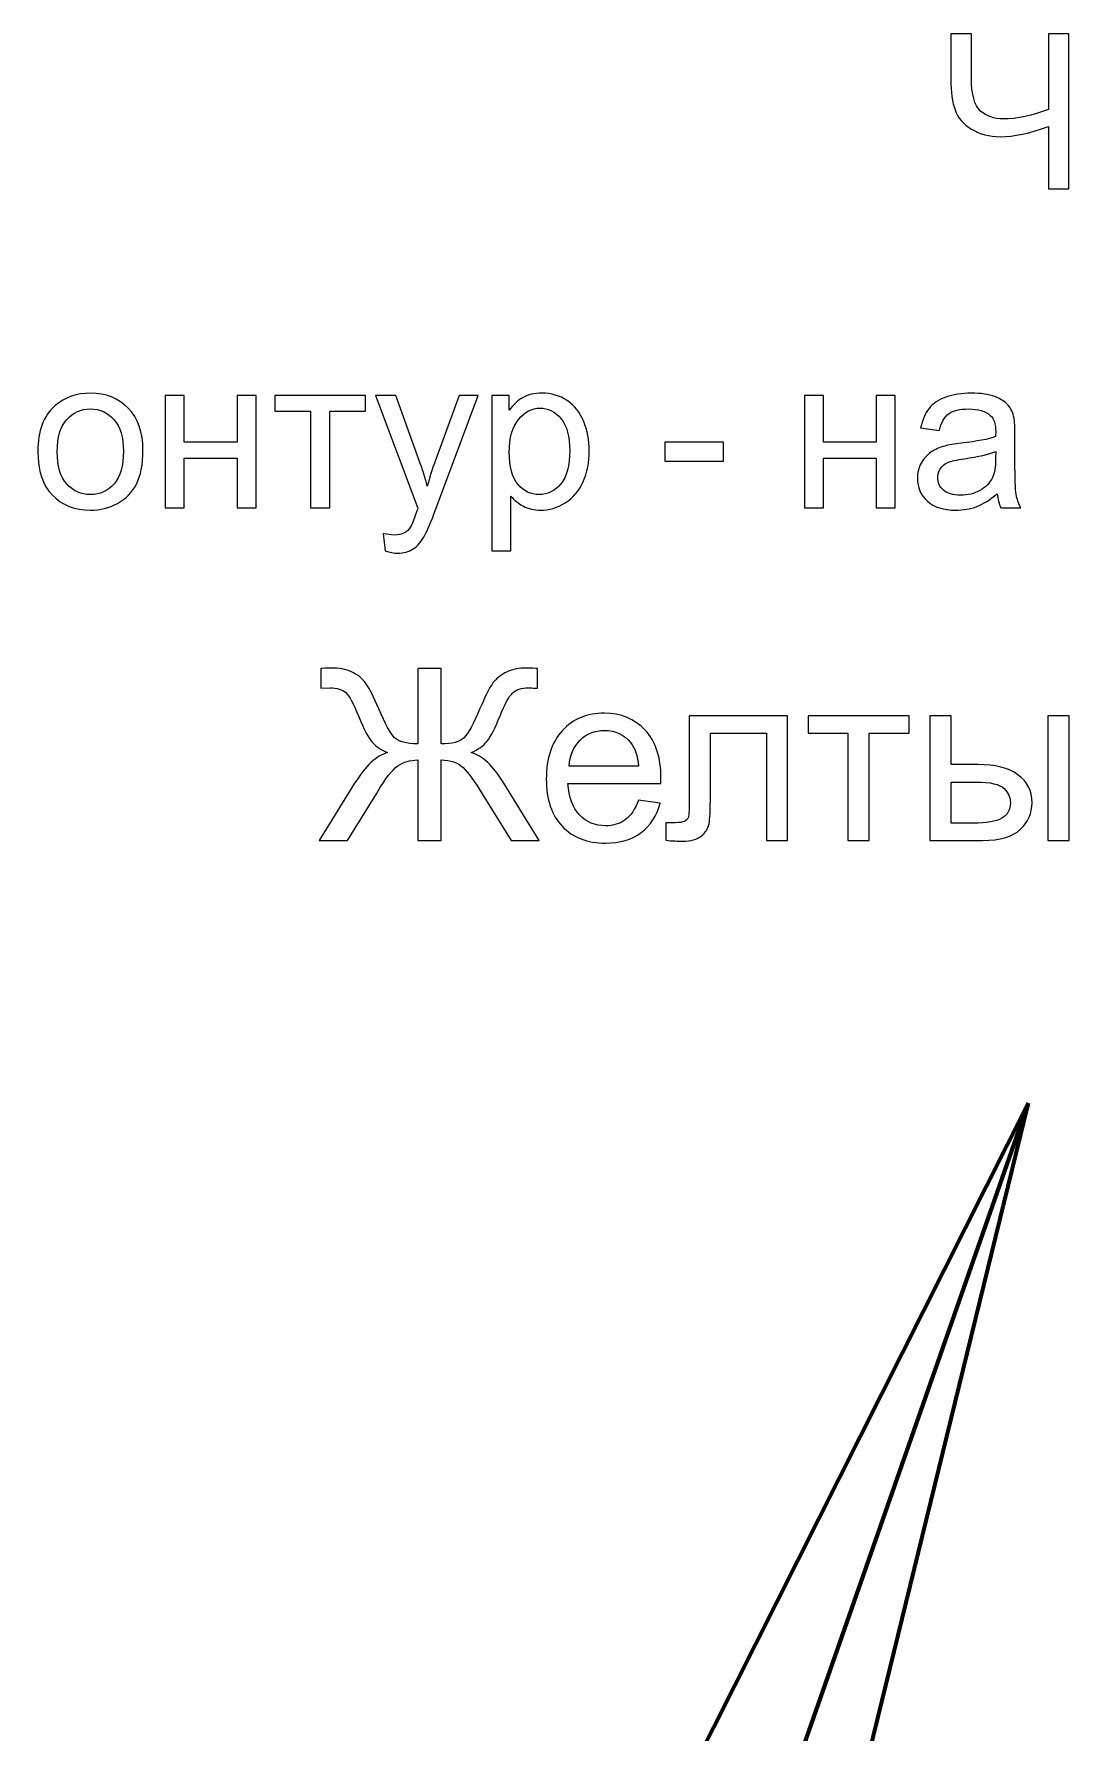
# Model space of a CAD drawing. Header units: millimetres. Extents: x -421 to 418, y -426 to 431.
# Drawn here: x -90.2 to -40.4, y 349.6 to 431.1 of the extents above; entities that cross this region are included whole.
import ezdxf

# ---------------------------------------------------------------- set-up
doc = ezdxf.new("R2010")
doc.units = ezdxf.units.MM
doc.header["$MEASUREMENT"] = 0
doc.layers.add('layer 1', color=7, linetype='Continuous')

msp = doc.modelspace()

# ---------------------------------------------------------------- linework, layer by layer
at = {"layer": 'layer 1', "color": 250}
msp.add_open_spline([(-40.4539, 423.6918), (-40.4539, 423.6918), (-41.441, 423.6918), (-41.441, 423.6918), (-41.441, 423.6918), (-41.441, 423.6918), (-41.441, 426.6877), (-41.441, 426.6877), (-41.441, 426.6877), (-42.3242, 426.3604), (-43.0983, 426.1959), (-43.7615, 426.1959), (-43.7615, 426.1959), (-44.2793, 426.1959), (-44.7365, 426.3171), (-45.1313, 426.5596), (-45.1313, 426.5596), (-45.5279, 426.8003), (-45.7929, 427.1085), (-45.9262, 427.4809), (-45.9262, 427.4809), (-46.0596, 427.8532), (-46.1271, 428.3398), (-46.1271, 428.9425), (-46.1271, 428.9425), (-46.1271, 428.9425), (-46.1271, 431.1314), (-46.1271, 431.1314), (-46.1271, 431.1314), (-46.1271, 431.1314), (-45.14, 431.1314), (-45.14, 431.1314), (-45.14, 431.1314), (-45.14, 431.1314), (-45.14, 429.0342), (-45.14, 429.0342), (-45.14, 429.0342), (-45.14, 428.2221), (-44.9928, 427.6869), (-44.6967, 427.4306), (-44.6967, 427.4306), (-44.4005, 427.1761), (-44.0438, 427.0479), (-43.6282, 427.0479), (-43.6282, 427.0479), (-42.9338, 427.0479), (-42.2047, 427.2021), (-41.441, 427.5103), (-41.441, 427.5103), (-41.441, 427.5103), (-41.441, 431.1314), (-41.441, 431.1314), (-41.441, 431.1314), (-41.441, 431.1314), (-40.4539, 431.1314), (-40.4539, 431.1314), (-40.4539, 431.1314), (-40.4539, 431.1314), (-40.4539, 423.6918), (-40.4539, 423.6918)], degree=3, knots=[0, 0, 0, 0, 0.0625, 0.0625, 0.0625, 0.0625, 0.125, 0.125, 0.125, 0.125, 0.1875, 0.1875, 0.1875, 0.1875, 0.25, 0.25, 0.25, 0.25, 0.3125, 0.3125, 0.3125, 0.3125, 0.375, 0.375, 0.375, 0.375, 0.4375, 0.4375, 0.4375, 0.4375, 0.5, 0.5, 0.5, 0.5, 0.5625, 0.5625, 0.5625, 0.5625, 0.625, 0.625, 0.625, 0.625, 0.6875, 0.6875, 0.6875, 0.6875, 0.75, 0.75, 0.75, 0.75, 0.8125, 0.8125, 0.8125, 0.8125, 0.875, 0.875, 0.875, 0.875, 1, 1, 1, 1], dxfattribs=at)
at = {"layer": 'layer 1', "color": 242}
for points, knots in [([(-89.9844, 411.0669), (-89.9844, 412.0627), (-89.7073, 412.8004), (-89.1514, 413.2801), (-89.1514, 413.2801), (-88.6891, 413.6784), (-88.1228, 413.8776), (-87.4561, 413.8776), (-87.4561, 413.8776), (-86.7166, 413.8776), (-86.1105, 413.6351), (-85.6395, 413.1502), (-85.6395, 413.1502), (-85.1701, 412.6671), (-84.9346, 411.9969), (-84.9346, 411.1431), (-84.9346, 411.1431), (-84.9346, 410.4504), (-85.0385, 409.9067), (-85.2463, 409.5101), (-85.2463, 409.5101), (-85.4542, 409.1135), (-85.7572, 408.8053), (-86.1555, 408.5853), (-86.1555, 408.5853), (-86.5521, 408.3654), (-86.9868, 408.2563), (-87.4561, 408.2563), (-87.4561, 408.2563), (-88.2111, 408.2563), (-88.8207, 408.497), (-89.2865, 408.9802), (-89.2865, 408.9802), (-89.7524, 409.4633), (-89.9844, 410.1595), (-89.9844, 411.0669)], [0, 0, 0, 0, 0.1, 0.1, 0.1, 0.1, 0.2, 0.2, 0.2, 0.2, 0.3, 0.3, 0.3, 0.3, 0.4, 0.4, 0.4, 0.4, 0.5, 0.5, 0.5, 0.5, 0.6, 0.6, 0.6, 0.6, 0.7, 0.7, 0.7, 0.7, 0.8, 0.8, 0.8, 0.8, 1, 1, 1, 1]), ([(-83.8627, 413.7633), (-83.8627, 413.7633), (-82.9484, 413.7633), (-82.9484, 413.7633), (-82.9484, 413.7633), (-82.9484, 413.7633), (-82.9484, 411.5189), (-82.9484, 411.5189), (-82.9484, 411.5189), (-82.9484, 411.5189), (-80.4131, 411.5189), (-80.4131, 411.5189), (-80.4131, 411.5189), (-80.4131, 411.5189), (-80.4131, 413.7633), (-80.4131, 413.7633), (-80.4131, 413.7633), (-80.4131, 413.7633), (-79.4987, 413.7633), (-79.4987, 413.7633), (-79.4987, 413.7633), (-79.4987, 413.7633), (-79.4987, 408.3706), (-79.4987, 408.3706), (-79.4987, 408.3706), (-79.4987, 408.3706), (-80.4131, 408.3706), (-80.4131, 408.3706), (-80.4131, 408.3706), (-80.4131, 408.3706), (-80.4131, 410.7604), (-80.4131, 410.7604), (-80.4131, 410.7604), (-80.4131, 410.7604), (-82.9484, 410.7604), (-82.9484, 410.7604), (-82.9484, 410.7604), (-82.9484, 410.7604), (-82.9484, 408.3706), (-82.9484, 408.3706), (-82.9484, 408.3706), (-82.9484, 408.3706), (-83.8627, 408.3706), (-83.8627, 408.3706), (-83.8627, 408.3706), (-83.8627, 408.3706), (-83.8627, 413.7633), (-83.8627, 413.7633)], [0, 0, 0, 0, 0.0769231, 0.0769231, 0.0769231, 0.0769231, 0.1538462, 0.1538462, 0.1538462, 0.1538462, 0.2307692, 0.2307692, 0.2307692, 0.2307692, 0.3076923, 0.3076923, 0.3076923, 0.3076923, 0.3846154, 0.3846154, 0.3846154, 0.3846154, 0.4615385, 0.4615385, 0.4615385, 0.4615385, 0.5384615, 0.5384615, 0.5384615, 0.5384615, 0.6153846, 0.6153846, 0.6153846, 0.6153846, 0.6923077, 0.6923077, 0.6923077, 0.6923077, 0.7692308, 0.7692308, 0.7692308, 0.7692308, 0.8461538, 0.8461538, 0.8461538, 0.8461538, 1, 1, 1, 1]), ([(-78.6034, 413.7633), (-78.6034, 413.7633), (-74.2394, 413.7633), (-74.2394, 413.7633), (-74.2394, 413.7633), (-74.2394, 413.7633), (-74.2394, 413.0048), (-74.2394, 413.0048), (-74.2394, 413.0048), (-74.2394, 413.0048), (-75.9642, 413.0048), (-75.9642, 413.0048), (-75.9642, 413.0048), (-75.9642, 413.0048), (-75.9642, 408.3706), (-75.9642, 408.3706), (-75.9642, 408.3706), (-75.9642, 408.3706), (-76.8786, 408.3706), (-76.8786, 408.3706), (-76.8786, 408.3706), (-76.8786, 408.3706), (-76.8786, 413.0048), (-76.8786, 413.0048), (-76.8786, 413.0048), (-76.8786, 413.0048), (-78.6034, 413.0048), (-78.6034, 413.0048), (-78.6034, 413.0048), (-78.6034, 413.0048), (-78.6034, 413.7633), (-78.6034, 413.7633)], [0, 0, 0, 0, 0.1111111, 0.1111111, 0.1111111, 0.1111111, 0.2222222, 0.2222222, 0.2222222, 0.2222222, 0.3333333, 0.3333333, 0.3333333, 0.3333333, 0.4444444, 0.4444444, 0.4444444, 0.4444444, 0.5555556, 0.5555556, 0.5555556, 0.5555556, 0.6666667, 0.6666667, 0.6666667, 0.6666667, 0.7777778, 0.7777778, 0.7777778, 0.7777778, 1, 1, 1, 1]), ([(-73.2921, 406.2977), (-73.2921, 406.2977), (-73.396, 407.1428), (-73.396, 407.1428), (-73.396, 407.1428), (-73.1951, 407.0891), (-73.0219, 407.0614), (-72.873, 407.0614), (-72.873, 407.0614), (-72.6687, 407.0614), (-72.5059, 407.096), (-72.3847, 407.1636), (-72.3847, 407.1636), (-72.2617, 407.2311), (-72.1613, 407.3264), (-72.0833, 407.4476), (-72.0833, 407.4476), (-72.0262, 407.5394), (-71.9327, 407.7662), (-71.8045, 408.1299), (-71.8045, 408.1299), (-71.7872, 408.1801), (-71.7612, 408.2546), (-71.7231, 408.3533), (-71.7231, 408.3533), (-71.7231, 408.3533), (-73.7701, 413.7633), (-73.7701, 413.7633), (-73.7701, 413.7633), (-73.7701, 413.7633), (-72.7933, 413.7633), (-72.7933, 413.7633), (-72.7933, 413.7633), (-72.7933, 413.7633), (-71.6677, 410.6496), (-71.6677, 410.6496), (-71.6677, 410.6496), (-71.5205, 410.2565), (-71.3906, 409.8409), (-71.2746, 409.4045), (-71.2746, 409.4045), (-71.169, 409.8149), (-71.0443, 410.2201), (-70.8988, 410.6184), (-70.8988, 410.6184), (-70.8988, 410.6184), (-69.7489, 413.7633), (-69.7489, 413.7633), (-69.7489, 413.7633), (-69.7489, 413.7633), (-68.8363, 413.7633), (-68.8363, 413.7633), (-68.8363, 413.7633), (-68.8363, 413.7633), (-70.8746, 408.2771), (-70.8746, 408.2771), (-70.8746, 408.2771), (-71.0945, 407.6866), (-71.2659, 407.2813), (-71.3889, 407.0579), (-71.3889, 407.0579), (-71.5517, 406.7583), (-71.7387, 406.5384), (-71.9483, 406.3981), (-71.9483, 406.3981), (-72.1595, 406.2579), (-72.4106, 406.1886), (-72.7016, 406.1886), (-72.7016, 406.1886), (-72.8782, 406.1886), (-73.0756, 406.225), (-73.2921, 406.2977)], [0, 0, 0, 0, 0.0526316, 0.0526316, 0.0526316, 0.0526316, 0.1052632, 0.1052632, 0.1052632, 0.1052632, 0.1578947, 0.1578947, 0.1578947, 0.1578947, 0.2105263, 0.2105263, 0.2105263, 0.2105263, 0.2631579, 0.2631579, 0.2631579, 0.2631579, 0.3157895, 0.3157895, 0.3157895, 0.3157895, 0.3684211, 0.3684211, 0.3684211, 0.3684211, 0.4210526, 0.4210526, 0.4210526, 0.4210526, 0.4736842, 0.4736842, 0.4736842, 0.4736842, 0.5263158, 0.5263158, 0.5263158, 0.5263158, 0.5789474, 0.5789474, 0.5789474, 0.5789474, 0.6315789, 0.6315789, 0.6315789, 0.6315789, 0.6842105, 0.6842105, 0.6842105, 0.6842105, 0.7368421, 0.7368421, 0.7368421, 0.7368421, 0.7894737, 0.7894737, 0.7894737, 0.7894737, 0.8421053, 0.8421053, 0.8421053, 0.8421053, 0.8947368, 0.8947368, 0.8947368, 0.8947368, 1, 1, 1, 1]), ([(-68.1713, 406.3029), (-68.1713, 406.3029), (-68.1713, 413.7633), (-68.1713, 413.7633), (-68.1713, 413.7633), (-68.1713, 413.7633), (-67.3401, 413.7633), (-67.3401, 413.7633), (-67.3401, 413.7633), (-67.3401, 413.7633), (-67.3401, 413.055), (-67.3401, 413.055), (-67.3401, 413.055), (-67.1444, 413.3286), (-66.9227, 413.5347), (-66.6751, 413.6715), (-66.6751, 413.6715), (-66.4292, 413.8083), (-66.1296, 413.8776), (-65.778, 413.8776), (-65.778, 413.8776), (-65.3174, 413.8776), (-64.9122, 413.7598), (-64.5606, 413.5226), (-64.5606, 413.5226), (-64.2091, 413.287), (-63.9441, 412.9528), (-63.764, 412.5233), (-63.764, 412.5233), (-63.5857, 412.0921), (-63.4956, 411.6211), (-63.4956, 411.1068), (-63.4956, 411.1068), (-63.4956, 410.5578), (-63.5943, 410.0625), (-63.7917, 409.6209), (-63.7917, 409.6209), (-63.9892, 409.1811), (-64.2766, 408.8434), (-64.6541, 408.6078), (-64.6541, 408.6078), (-65.0299, 408.3741), (-65.4265, 408.2563), (-65.8421, 408.2563), (-65.8421, 408.2563), (-66.1469, 408.2563), (-66.4205, 408.3204), (-66.6612, 408.4485), (-66.6612, 408.4485), (-66.9037, 408.5767), (-67.1011, 408.7377), (-67.257, 408.9334), (-67.257, 408.9334), (-67.257, 408.9334), (-67.257, 406.3029), (-67.257, 406.3029), (-67.257, 406.3029), (-67.257, 406.3029), (-68.1713, 406.3029), (-68.1713, 406.3029)], [0, 0, 0, 0, 0.0625, 0.0625, 0.0625, 0.0625, 0.125, 0.125, 0.125, 0.125, 0.1875, 0.1875, 0.1875, 0.1875, 0.25, 0.25, 0.25, 0.25, 0.3125, 0.3125, 0.3125, 0.3125, 0.375, 0.375, 0.375, 0.375, 0.4375, 0.4375, 0.4375, 0.4375, 0.5, 0.5, 0.5, 0.5, 0.5625, 0.5625, 0.5625, 0.5625, 0.625, 0.625, 0.625, 0.625, 0.6875, 0.6875, 0.6875, 0.6875, 0.75, 0.75, 0.75, 0.75, 0.8125, 0.8125, 0.8125, 0.8125, 0.875, 0.875, 0.875, 0.875, 1, 1, 1, 1]), ([(-53.1589, 413.7633), (-53.1589, 413.7633), (-52.2446, 413.7633), (-52.2446, 413.7633), (-52.2446, 413.7633), (-52.2446, 413.7633), (-52.2446, 411.5189), (-52.2446, 411.5189), (-52.2446, 411.5189), (-52.2446, 411.5189), (-49.7093, 411.5189), (-49.7093, 411.5189), (-49.7093, 411.5189), (-49.7093, 411.5189), (-49.7093, 413.7633), (-49.7093, 413.7633), (-49.7093, 413.7633), (-49.7093, 413.7633), (-48.7949, 413.7633), (-48.7949, 413.7633), (-48.7949, 413.7633), (-48.7949, 413.7633), (-48.7949, 408.3706), (-48.7949, 408.3706), (-48.7949, 408.3706), (-48.7949, 408.3706), (-49.7093, 408.3706), (-49.7093, 408.3706), (-49.7093, 408.3706), (-49.7093, 408.3706), (-49.7093, 410.7604), (-49.7093, 410.7604), (-49.7093, 410.7604), (-49.7093, 410.7604), (-52.2446, 410.7604), (-52.2446, 410.7604), (-52.2446, 410.7604), (-52.2446, 410.7604), (-52.2446, 408.3706), (-52.2446, 408.3706), (-52.2446, 408.3706), (-52.2446, 408.3706), (-53.1589, 408.3706), (-53.1589, 408.3706), (-53.1589, 408.3706), (-53.1589, 408.3706), (-53.1589, 413.7633), (-53.1589, 413.7633)], [0, 0, 0, 0, 0.0769231, 0.0769231, 0.0769231, 0.0769231, 0.1538462, 0.1538462, 0.1538462, 0.1538462, 0.2307692, 0.2307692, 0.2307692, 0.2307692, 0.3076923, 0.3076923, 0.3076923, 0.3076923, 0.3846154, 0.3846154, 0.3846154, 0.3846154, 0.4615385, 0.4615385, 0.4615385, 0.4615385, 0.5384615, 0.5384615, 0.5384615, 0.5384615, 0.6153846, 0.6153846, 0.6153846, 0.6153846, 0.6923077, 0.6923077, 0.6923077, 0.6923077, 0.7692308, 0.7692308, 0.7692308, 0.7692308, 0.8461538, 0.8461538, 0.8461538, 0.8461538, 1, 1, 1, 1]), ([(-43.8992, 409.046), (-44.2387, 408.7568), (-44.566, 408.5542), (-44.8794, 408.4347), (-44.8794, 408.4347), (-45.1929, 408.3152), (-45.5288, 408.2563), (-45.889, 408.2563), (-45.889, 408.2563), (-46.4813, 408.2563), (-46.9367, 408.4), (-47.2554, 408.6892), (-47.2554, 408.6892), (-47.574, 408.9767), (-47.7333, 409.3456), (-47.7333, 409.7941), (-47.7333, 409.7941), (-47.7333, 410.0573), (-47.6727, 410.298), (-47.5532, 410.5162), (-47.5532, 410.5162), (-47.432, 410.7344), (-47.2744, 410.9076), (-47.0805, 411.0392), (-47.0805, 411.0392), (-46.8848, 411.1708), (-46.6666, 411.2713), (-46.4224, 411.3388), (-46.4224, 411.3388), (-46.2423, 411.3856), (-45.9704, 411.4306), (-45.6085, 411.4756), (-45.6085, 411.4756), (-44.8708, 411.5622), (-44.3253, 411.6679), (-43.9772, 411.7891), (-43.9772, 411.7891), (-43.9737, 411.9138), (-43.972, 411.9934), (-43.972, 412.0263), (-43.972, 412.0263), (-43.972, 412.3969), (-44.0586, 412.6584), (-44.2317, 412.8108), (-44.2317, 412.8108), (-44.4655, 413.0169), (-44.8136, 413.1191), (-45.2743, 413.1191), (-45.2743, 413.1191), (-45.7055, 413.1191), (-46.0241, 413.0429), (-46.2285, 412.8922), (-46.2285, 412.8922), (-46.4345, 412.7415), (-46.5852, 412.4748), (-46.6839, 412.0904), (-46.6839, 412.0904), (-46.6839, 412.0904), (-47.5775, 412.2151), (-47.5775, 412.2151), (-47.5775, 412.2151), (-47.4961, 412.5978), (-47.3627, 412.9078), (-47.1757, 413.1433), (-47.1757, 413.1433), (-46.9887, 413.3788), (-46.7185, 413.5589), (-46.3653, 413.6871), (-46.3653, 413.6871), (-46.0137, 413.8135), (-45.6033, 413.8776), (-45.1392, 413.8776), (-45.1392, 413.8776), (-44.6785, 413.8776), (-44.3027, 413.8239), (-44.0135, 413.7148), (-44.0135, 413.7148), (-43.7261, 413.6057), (-43.5131, 413.4706), (-43.378, 413.3061), (-43.378, 413.3061), (-43.2429, 413.1416), (-43.1477, 412.9338), (-43.0923, 412.6827), (-43.0923, 412.6827), (-43.0628, 412.5268), (-43.0472, 412.2463), (-43.0472, 411.8428), (-43.0472, 411.8428), (-43.0472, 411.8428), (-43.0472, 410.6305), (-43.0472, 410.6305), (-43.0472, 410.6305), (-43.0472, 409.7837), (-43.0282, 409.2486), (-42.9901, 409.0217), (-42.9901, 409.0217), (-42.9537, 408.7949), (-42.8775, 408.5784), (-42.7667, 408.3706), (-42.7667, 408.3706), (-42.7667, 408.3706), (-43.7226, 408.3706), (-43.7226, 408.3706), (-43.7226, 408.3706), (-43.8144, 408.5628), (-43.8733, 408.788), (-43.8992, 409.046)], [0, 0, 0, 0, 0.0357143, 0.0357143, 0.0357143, 0.0357143, 0.0714286, 0.0714286, 0.0714286, 0.0714286, 0.1071429, 0.1071429, 0.1071429, 0.1071429, 0.1428571, 0.1428571, 0.1428571, 0.1428571, 0.1785714, 0.1785714, 0.1785714, 0.1785714, 0.2142857, 0.2142857, 0.2142857, 0.2142857, 0.25, 0.25, 0.25, 0.25, 0.2857143, 0.2857143, 0.2857143, 0.2857143, 0.3214286, 0.3214286, 0.3214286, 0.3214286, 0.3571429, 0.3571429, 0.3571429, 0.3571429, 0.3928571, 0.3928571, 0.3928571, 0.3928571, 0.4285714, 0.4285714, 0.4285714, 0.4285714, 0.4642857, 0.4642857, 0.4642857, 0.4642857, 0.5, 0.5, 0.5, 0.5, 0.5357143, 0.5357143, 0.5357143, 0.5357143, 0.5714286, 0.5714286, 0.5714286, 0.5714286, 0.6071429, 0.6071429, 0.6071429, 0.6071429, 0.6428571, 0.6428571, 0.6428571, 0.6428571, 0.6785714, 0.6785714, 0.6785714, 0.6785714, 0.7142857, 0.7142857, 0.7142857, 0.7142857, 0.75, 0.75, 0.75, 0.75, 0.7857143, 0.7857143, 0.7857143, 0.7857143, 0.8214286, 0.8214286, 0.8214286, 0.8214286, 0.8571429, 0.8571429, 0.8571429, 0.8571429, 0.8928571, 0.8928571, 0.8928571, 0.8928571, 0.9285714, 0.9285714, 0.9285714, 0.9285714, 1, 1, 1, 1]), ([(-89.0493, 411.0652), (-89.0493, 410.376), (-88.8986, 409.8599), (-88.5973, 409.5188), (-88.5973, 409.5188), (-88.2942, 409.1759), (-87.915, 409.0044), (-87.4561, 409.0044), (-87.4561, 409.0044), (-87.0023, 409.0044), (-86.6248, 409.1759), (-86.3218, 409.5205), (-86.3218, 409.5205), (-86.0204, 409.8651), (-85.8698, 410.3898), (-85.8698, 411.0946), (-85.8698, 411.0946), (-85.8698, 411.7596), (-86.0222, 412.2636), (-86.3252, 412.6047), (-86.3252, 412.6047), (-86.6283, 412.9476), (-87.0058, 413.1191), (-87.4561, 413.1191), (-87.4561, 413.1191), (-87.915, 413.1191), (-88.2942, 412.9493), (-88.5973, 412.6082), (-88.5973, 412.6082), (-88.8986, 412.267), (-89.0493, 411.7527), (-89.0493, 411.0652)], [0, 0, 0, 0, 0.1111111, 0.1111111, 0.1111111, 0.1111111, 0.2222222, 0.2222222, 0.2222222, 0.2222222, 0.3333333, 0.3333333, 0.3333333, 0.3333333, 0.4444444, 0.4444444, 0.4444444, 0.4444444, 0.5555556, 0.5555556, 0.5555556, 0.5555556, 0.6666667, 0.6666667, 0.6666667, 0.6666667, 0.7777778, 0.7777778, 0.7777778, 0.7777778, 1, 1, 1, 1]), ([(-67.3401, 411.034), (-67.3401, 410.3431), (-67.1998, 409.8322), (-66.921, 409.5014), (-66.921, 409.5014), (-66.6405, 409.1707), (-66.301, 409.0044), (-65.9027, 409.0044), (-65.9027, 409.0044), (-65.4975, 409.0044), (-65.1512, 409.1759), (-64.8637, 409.5188), (-64.8637, 409.5188), (-64.5745, 409.8616), (-64.4307, 410.3916), (-64.4307, 411.1102), (-64.4307, 411.1102), (-64.4307, 411.796), (-64.571, 412.3086), (-64.8533, 412.6498), (-64.8533, 412.6498), (-65.1356, 412.9909), (-65.4715, 413.1606), (-65.8629, 413.1606), (-65.8629, 413.1606), (-66.2508, 413.1606), (-66.5937, 412.9788), (-66.8916, 412.6169), (-66.8916, 412.6169), (-67.1912, 412.2532), (-67.3401, 411.7267), (-67.3401, 411.034)], [0, 0, 0, 0, 0.1111111, 0.1111111, 0.1111111, 0.1111111, 0.2222222, 0.2222222, 0.2222222, 0.2222222, 0.3333333, 0.3333333, 0.3333333, 0.3333333, 0.4444444, 0.4444444, 0.4444444, 0.4444444, 0.5555556, 0.5555556, 0.5555556, 0.5555556, 0.6666667, 0.6666667, 0.6666667, 0.6666667, 0.7777778, 0.7777778, 0.7777778, 0.7777778, 1, 1, 1, 1]), ([(-59.8694, 410.6046), (-59.8694, 410.6046), (-59.8694, 411.5189), (-59.8694, 411.5189), (-59.8694, 411.5189), (-59.8694, 411.5189), (-57.0432, 411.5189), (-57.0432, 411.5189), (-57.0432, 411.5189), (-57.0432, 411.5189), (-57.0432, 410.6046), (-57.0432, 410.6046), (-57.0432, 410.6046), (-57.0432, 410.6046), (-59.8694, 410.6046), (-59.8694, 410.6046)], [0, 0, 0, 0, 0.2, 0.2, 0.2, 0.2, 0.4, 0.4, 0.4, 0.4, 0.6, 0.6, 0.6, 0.6, 1, 1, 1, 1]), ([(-43.972, 411.0721), (-44.3045, 410.9371), (-44.8032, 410.8228), (-45.4682, 410.7292), (-45.4682, 410.7292), (-45.8457, 410.6756), (-46.1124, 410.6149), (-46.2683, 410.5474), (-46.2683, 410.5474), (-46.4241, 410.4799), (-46.5436, 410.3812), (-46.6285, 410.253), (-46.6285, 410.253), (-46.7133, 410.1231), (-46.7566, 409.9794), (-46.7566, 409.8201), (-46.7566, 409.8201), (-46.7566, 409.5794), (-46.6649, 409.3767), (-46.4796, 409.2157), (-46.4796, 409.2157), (-46.2943, 409.0546), (-46.0241, 408.9732), (-45.6691, 408.9732), (-45.6691, 408.9732), (-45.3176, 408.9732), (-45.0041, 409.0494), (-44.7288, 409.2036), (-44.7288, 409.2036), (-44.4551, 409.356), (-44.2525, 409.5655), (-44.1244, 409.8305), (-44.1244, 409.8305), (-44.0257, 410.0365), (-43.9772, 410.3396), (-43.9772, 410.7396), (-43.9772, 410.7396), (-43.9772, 410.7396), (-43.972, 411.0721), (-43.972, 411.0721)], [0, 0, 0, 0, 0.0909091, 0.0909091, 0.0909091, 0.0909091, 0.1818182, 0.1818182, 0.1818182, 0.1818182, 0.2727273, 0.2727273, 0.2727273, 0.2727273, 0.3636364, 0.3636364, 0.3636364, 0.3636364, 0.4545455, 0.4545455, 0.4545455, 0.4545455, 0.5454545, 0.5454545, 0.5454545, 0.5454545, 0.6363636, 0.6363636, 0.6363636, 0.6363636, 0.7272727, 0.7272727, 0.7272727, 0.7272727, 0.8181818, 0.8181818, 0.8181818, 0.8181818, 1, 1, 1, 1])]:
    msp.add_open_spline(points, degree=3, knots=knots, dxfattribs=at)
at = {"layer": 'layer 1', "color": 2}
for points, knots in [([(-70.6164, 400.6541), (-70.6164, 400.6541), (-70.6164, 397.0299), (-70.6164, 397.0299), (-70.6164, 397.0299), (-70.0797, 397.0299), (-69.7123, 397.13), (-69.5103, 397.3281), (-69.5103, 397.3281), (-69.3103, 397.5262), (-69.0564, 397.9898), (-68.7466, 398.7228), (-68.7466, 398.7228), (-68.5197, 399.2671), (-68.3331, 399.65), (-68.183, 399.8731), (-68.183, 399.8731), (-68.0349, 400.0982), (-67.8233, 400.2848), (-67.5482, 400.4367), (-67.5482, 400.4367), (-67.2731, 400.5887), (-66.9711, 400.6656), (-66.6441, 400.6656), (-66.6441, 400.6656), (-66.2863, 400.6656), (-66.0632, 400.6618), (-65.9766, 400.6541), (-65.9766, 400.6541), (-65.9766, 400.6541), (-65.9766, 399.7077), (-65.9766, 399.7077), (-65.9766, 399.7077), (-66.0112, 399.7077), (-66.0824, 399.7096), (-66.1901, 399.7134), (-66.1901, 399.7134), (-66.3113, 399.7173), (-66.3844, 399.7192), (-66.4094, 399.7192), (-66.4094, 399.7192), (-66.7595, 399.7192), (-67.0192, 399.6346), (-67.1866, 399.4653), (-67.1866, 399.4653), (-67.3597, 399.296), (-67.5578, 398.9344), (-67.779, 398.3803), (-67.779, 398.3803), (-68.0195, 397.7802), (-68.2273, 397.3724), (-68.4042, 397.155), (-68.4042, 397.155), (-68.5793, 396.9376), (-68.8351, 396.7587), (-69.1698, 396.6144), (-69.1698, 396.6144), (-68.6274, 396.4644), (-68.1041, 395.9739), (-67.5963, 395.1409), (-67.5963, 395.1409), (-67.5963, 395.1409), (-65.8958, 392.3901), (-65.8958, 392.3901), (-65.8958, 392.3901), (-65.8958, 392.3901), (-67.2481, 392.3901), (-67.2481, 392.3901), (-67.2481, 392.3901), (-67.2481, 392.3901), (-68.6331, 394.6292), (-68.6331, 394.6292), (-68.6331, 394.6292), (-69.0006, 395.2256), (-69.3103, 395.6449), (-69.5603, 395.8892), (-69.5603, 395.8892), (-69.8104, 396.1335), (-70.1624, 396.2566), (-70.6164, 396.2566), (-70.6164, 396.2566), (-70.6164, 396.2566), (-70.6164, 392.3901), (-70.6164, 392.3901), (-70.6164, 392.3901), (-70.6164, 392.3901), (-71.736, 392.3901), (-71.736, 392.3901), (-71.736, 392.3901), (-71.736, 392.3901), (-71.736, 396.2566), (-71.736, 396.2566), (-71.736, 396.2566), (-72.0957, 396.2566), (-72.4131, 396.1624), (-72.6901, 395.9719), (-72.6901, 395.9719), (-72.9652, 395.7815), (-73.2865, 395.3718), (-73.6539, 394.7427), (-73.6539, 394.7427), (-73.6539, 394.7427), (-73.7231, 394.6312), (-73.7231, 394.6312), (-73.7231, 394.6312), (-73.7231, 394.6312), (-75.1101, 392.3901), (-75.1101, 392.3901), (-75.1101, 392.3901), (-75.1101, 392.3901), (-76.4682, 392.3901), (-76.4682, 392.3901), (-76.4682, 392.3901), (-76.4682, 392.3901), (-74.7657, 395.1409), (-74.7657, 395.1409), (-74.7657, 395.1409), (-74.2464, 395.9777), (-73.7193, 396.4682), (-73.1845, 396.6144), (-73.1845, 396.6144), (-73.4827, 396.7356), (-73.725, 396.8972), (-73.9116, 397.0992), (-73.9116, 397.0992), (-74.1002, 397.3012), (-74.3233, 397.7282), (-74.583, 398.3784), (-74.583, 398.3784), (-74.8196, 398.9709), (-75.0235, 399.3422), (-75.1928, 399.4922), (-75.1928, 399.4922), (-75.3621, 399.6442), (-75.6122, 399.7192), (-75.9469, 399.7192), (-75.9469, 399.7192), (-75.9469, 399.7192), (-76.3874, 399.7077), (-76.3874, 399.7077), (-76.3874, 399.7077), (-76.3874, 399.7077), (-76.3874, 400.6541), (-76.3874, 400.6541), (-76.3874, 400.6541), (-76.3451, 400.6618), (-76.1354, 400.6656), (-75.7545, 400.6656), (-75.7545, 400.6656), (-75.3929, 400.6656), (-75.0793, 400.5906), (-74.8138, 400.4425), (-74.8138, 400.4425), (-74.5484, 400.2944), (-74.3406, 400.1078), (-74.1886, 399.8846), (-74.1886, 399.8846), (-74.0386, 399.6596), (-73.8462, 399.2729), (-73.6096, 398.7208), (-73.6096, 398.7208), (-73.2961, 397.9783), (-73.0402, 397.5128), (-72.844, 397.3243), (-72.844, 397.3243), (-72.6459, 397.1357), (-72.2765, 397.0376), (-71.736, 397.0299), (-71.736, 397.0299), (-71.736, 397.0299), (-71.736, 400.6541), (-71.736, 400.6541), (-71.736, 400.6541), (-71.736, 400.6541), (-70.6164, 400.6541), (-70.6164, 400.6541)], [0, 0, 0, 0, 0.0222222, 0.0222222, 0.0222222, 0.0222222, 0.0444444, 0.0444444, 0.0444444, 0.0444444, 0.0666667, 0.0666667, 0.0666667, 0.0666667, 0.0888889, 0.0888889, 0.0888889, 0.0888889, 0.1111111, 0.1111111, 0.1111111, 0.1111111, 0.1333333, 0.1333333, 0.1333333, 0.1333333, 0.1555556, 0.1555556, 0.1555556, 0.1555556, 0.1777778, 0.1777778, 0.1777778, 0.1777778, 0.2, 0.2, 0.2, 0.2, 0.2222222, 0.2222222, 0.2222222, 0.2222222, 0.2444444, 0.2444444, 0.2444444, 0.2444444, 0.2666667, 0.2666667, 0.2666667, 0.2666667, 0.2888889, 0.2888889, 0.2888889, 0.2888889, 0.3111111, 0.3111111, 0.3111111, 0.3111111, 0.3333333, 0.3333333, 0.3333333, 0.3333333, 0.3555556, 0.3555556, 0.3555556, 0.3555556, 0.3777778, 0.3777778, 0.3777778, 0.3777778, 0.4, 0.4, 0.4, 0.4, 0.4222222, 0.4222222, 0.4222222, 0.4222222, 0.4444444, 0.4444444, 0.4444444, 0.4444444, 0.4666667, 0.4666667, 0.4666667, 0.4666667, 0.4888889, 0.4888889, 0.4888889, 0.4888889, 0.5111111, 0.5111111, 0.5111111, 0.5111111, 0.5333333, 0.5333333, 0.5333333, 0.5333333, 0.5555556, 0.5555556, 0.5555556, 0.5555556, 0.5777778, 0.5777778, 0.5777778, 0.5777778, 0.6, 0.6, 0.6, 0.6, 0.6222222, 0.6222222, 0.6222222, 0.6222222, 0.6444444, 0.6444444, 0.6444444, 0.6444444, 0.6666667, 0.6666667, 0.6666667, 0.6666667, 0.6888889, 0.6888889, 0.6888889, 0.6888889, 0.7111111, 0.7111111, 0.7111111, 0.7111111, 0.7333333, 0.7333333, 0.7333333, 0.7333333, 0.7555556, 0.7555556, 0.7555556, 0.7555556, 0.7777778, 0.7777778, 0.7777778, 0.7777778, 0.8, 0.8, 0.8, 0.8, 0.8222222, 0.8222222, 0.8222222, 0.8222222, 0.8444444, 0.8444444, 0.8444444, 0.8444444, 0.8666667, 0.8666667, 0.8666667, 0.8666667, 0.8888889, 0.8888889, 0.8888889, 0.8888889, 0.9111111, 0.9111111, 0.9111111, 0.9111111, 0.9333333, 0.9333333, 0.9333333, 0.9333333, 0.9555556, 0.9555556, 0.9555556, 0.9555556, 1, 1, 1, 1]), ([(-61.1386, 394.3291), (-61.1386, 394.3291), (-60.0883, 394.1906), (-60.0883, 394.1906), (-60.0883, 394.1906), (-60.2518, 393.5808), (-60.5577, 393.1057), (-61.0039, 392.7691), (-61.0039, 392.7691), (-61.4502, 392.4324), (-62.0196, 392.2631), (-62.7141, 392.2631), (-62.7141, 392.2631), (-63.5874, 392.2631), (-64.2799, 392.5325), (-64.7916, 393.0711), (-64.7916, 393.0711), (-65.3033, 393.6078), (-65.5591, 394.3638), (-65.5591, 395.3352), (-65.5591, 395.3352), (-65.5591, 396.3394), (-65.3014, 397.1204), (-64.7839, 397.6744), (-64.7839, 397.6744), (-64.2665, 398.2303), (-63.5951, 398.5073), (-62.7699, 398.5073), (-62.7699, 398.5073), (-61.9715, 398.5073), (-61.3194, 398.2361), (-60.8135, 397.6917), (-60.8135, 397.6917), (-60.3076, 397.1473), (-60.0537, 396.3817), (-60.0537, 395.3948), (-60.0537, 395.3948), (-60.0537, 395.3352), (-60.0556, 395.2448), (-60.0594, 395.1255), (-60.0594, 395.1255), (-60.0594, 395.1255), (-64.5204, 395.1255), (-64.5204, 395.1255), (-64.5204, 395.1255), (-64.4819, 394.4696), (-64.2972, 393.9656), (-63.9625, 393.6174), (-63.9625, 393.6174), (-63.6297, 393.2692), (-63.2123, 393.0942), (-62.7141, 393.0942), (-62.7141, 393.0942), (-62.3428, 393.0942), (-62.0254, 393.1923), (-61.7638, 393.3885), (-61.7638, 393.3885), (-61.5002, 393.5847), (-61.2925, 393.8982), (-61.1386, 394.3291)], [0, 0, 0, 0, 0.0625, 0.0625, 0.0625, 0.0625, 0.125, 0.125, 0.125, 0.125, 0.1875, 0.1875, 0.1875, 0.1875, 0.25, 0.25, 0.25, 0.25, 0.3125, 0.3125, 0.3125, 0.3125, 0.375, 0.375, 0.375, 0.375, 0.4375, 0.4375, 0.4375, 0.4375, 0.5, 0.5, 0.5, 0.5, 0.5625, 0.5625, 0.5625, 0.5625, 0.625, 0.625, 0.625, 0.625, 0.6875, 0.6875, 0.6875, 0.6875, 0.75, 0.75, 0.75, 0.75, 0.8125, 0.8125, 0.8125, 0.8125, 0.875, 0.875, 0.875, 0.875, 1, 1, 1, 1]), ([(-58.6917, 398.3803), (-58.6917, 398.3803), (-53.9711, 398.3803), (-53.9711, 398.3803), (-53.9711, 398.3803), (-53.9711, 398.3803), (-53.9711, 392.3959), (-53.9711, 392.3959), (-53.9711, 392.3959), (-53.9711, 392.3959), (-54.9868, 392.3959), (-54.9868, 392.3959), (-54.9868, 392.3959), (-54.9868, 392.3959), (-54.9868, 397.5378), (-54.9868, 397.5378), (-54.9868, 397.5378), (-54.9868, 397.5378), (-57.676, 397.5378), (-57.676, 397.5378), (-57.676, 397.5378), (-57.676, 397.5378), (-57.676, 394.5581), (-57.676, 394.5581), (-57.676, 394.5581), (-57.676, 393.8636), (-57.6991, 393.4058), (-57.7434, 393.1826), (-57.7434, 393.1826), (-57.7895, 392.9614), (-57.9127, 392.7691), (-58.1146, 392.6036), (-58.1146, 392.6036), (-58.3185, 392.4382), (-58.6109, 392.3555), (-58.9937, 392.3555), (-58.9937, 392.3555), (-59.2304, 392.3555), (-59.5035, 392.3709), (-59.8113, 392.3997), (-59.8113, 392.3997), (-59.8113, 392.3997), (-59.8113, 393.2442), (-59.8113, 393.2442), (-59.8113, 393.2442), (-59.8113, 393.2442), (-59.3669, 393.2442), (-59.3669, 393.2442), (-59.3669, 393.2442), (-59.1573, 393.2442), (-59.0072, 393.2654), (-58.9168, 393.3096), (-58.9168, 393.3096), (-58.8264, 393.3519), (-58.7668, 393.4212), (-58.736, 393.5154), (-58.736, 393.5154), (-58.7071, 393.6097), (-58.6917, 393.9156), (-58.6917, 394.433), (-58.6917, 394.433), (-58.6917, 394.433), (-58.6917, 398.3803), (-58.6917, 398.3803)], [0, 0, 0, 0, 0.0588235, 0.0588235, 0.0588235, 0.0588235, 0.1176471, 0.1176471, 0.1176471, 0.1176471, 0.1764706, 0.1764706, 0.1764706, 0.1764706, 0.2352941, 0.2352941, 0.2352941, 0.2352941, 0.2941176, 0.2941176, 0.2941176, 0.2941176, 0.3529412, 0.3529412, 0.3529412, 0.3529412, 0.4117647, 0.4117647, 0.4117647, 0.4117647, 0.4705882, 0.4705882, 0.4705882, 0.4705882, 0.5294118, 0.5294118, 0.5294118, 0.5294118, 0.5882353, 0.5882353, 0.5882353, 0.5882353, 0.6470588, 0.6470588, 0.6470588, 0.6470588, 0.7058824, 0.7058824, 0.7058824, 0.7058824, 0.7647059, 0.7647059, 0.7647059, 0.7647059, 0.8235294, 0.8235294, 0.8235294, 0.8235294, 0.8823529, 0.8823529, 0.8823529, 0.8823529, 1, 1, 1, 1]), ([(-52.9843, 398.3803), (-52.9843, 398.3803), (-48.1367, 398.3803), (-48.1367, 398.3803), (-48.1367, 398.3803), (-48.1367, 398.3803), (-48.1367, 397.5378), (-48.1367, 397.5378), (-48.1367, 397.5378), (-48.1367, 397.5378), (-50.0526, 397.5378), (-50.0526, 397.5378), (-50.0526, 397.5378), (-50.0526, 397.5378), (-50.0526, 392.3901), (-50.0526, 392.3901), (-50.0526, 392.3901), (-50.0526, 392.3901), (-51.0683, 392.3901), (-51.0683, 392.3901), (-51.0683, 392.3901), (-51.0683, 392.3901), (-51.0683, 397.5378), (-51.0683, 397.5378), (-51.0683, 397.5378), (-51.0683, 397.5378), (-52.9843, 397.5378), (-52.9843, 397.5378), (-52.9843, 397.5378), (-52.9843, 397.5378), (-52.9843, 398.3803), (-52.9843, 398.3803)], [0, 0, 0, 0, 0.1111111, 0.1111111, 0.1111111, 0.1111111, 0.2222222, 0.2222222, 0.2222222, 0.2222222, 0.3333333, 0.3333333, 0.3333333, 0.3333333, 0.4444444, 0.4444444, 0.4444444, 0.4444444, 0.5555556, 0.5555556, 0.5555556, 0.5555556, 0.6666667, 0.6666667, 0.6666667, 0.6666667, 0.7777778, 0.7777778, 0.7777778, 0.7777778, 1, 1, 1, 1]), ([(-47.1325, 398.3803), (-47.1325, 398.3803), (-46.1168, 398.3803), (-46.1168, 398.3803), (-46.1168, 398.3803), (-46.1168, 398.3803), (-46.1168, 396.0373), (-46.1168, 396.0373), (-46.1168, 396.0373), (-46.1168, 396.0373), (-44.8357, 396.0373), (-44.8357, 396.0373), (-44.8357, 396.0373), (-43.9989, 396.0373), (-43.3564, 395.8758), (-42.9043, 395.5507), (-42.9043, 395.5507), (-42.4523, 395.2256), (-42.2272, 394.7773), (-42.2272, 394.206), (-42.2272, 394.206), (-42.2272, 393.7059), (-42.4157, 393.2788), (-42.7928, 392.923), (-42.7928, 392.923), (-43.1698, 392.5671), (-43.7719, 392.3901), (-44.601, 392.3901), (-44.601, 392.3901), (-44.601, 392.3901), (-47.1325, 392.3901), (-47.1325, 392.3901), (-47.1325, 392.3901), (-47.1325, 392.3901), (-47.1325, 398.3803), (-47.1325, 398.3803)], [0, 0, 0, 0, 0.1, 0.1, 0.1, 0.1, 0.2, 0.2, 0.2, 0.2, 0.3, 0.3, 0.3, 0.3, 0.4, 0.4, 0.4, 0.4, 0.5, 0.5, 0.5, 0.5, 0.6, 0.6, 0.6, 0.6, 0.7, 0.7, 0.7, 0.7, 0.8, 0.8, 0.8, 0.8, 1, 1, 1, 1]), ([(-41.4654, 398.3803), (-41.4654, 398.3803), (-40.4497, 398.3803), (-40.4497, 398.3803), (-40.4497, 398.3803), (-40.4497, 398.3803), (-40.4497, 392.3901), (-40.4497, 392.3901), (-40.4497, 392.3901), (-40.4497, 392.3901), (-41.4654, 392.3901), (-41.4654, 392.3901), (-41.4654, 392.3901), (-41.4654, 392.3901), (-41.4654, 398.3803), (-41.4654, 398.3803)], [0, 0, 0, 0, 0.2, 0.2, 0.2, 0.2, 0.4, 0.4, 0.4, 0.4, 0.6, 0.6, 0.6, 0.6, 1, 1, 1, 1]), ([(-64.4627, 395.9565), (-64.4627, 395.9565), (-61.1271, 395.9565), (-61.1271, 395.9565), (-61.1271, 395.9565), (-61.1713, 396.4605), (-61.3002, 396.8376), (-61.5099, 397.0896), (-61.5099, 397.0896), (-61.8311, 397.4801), (-62.2505, 397.6763), (-62.7641, 397.6763), (-62.7641, 397.6763), (-63.2296, 397.6763), (-63.6201, 397.5205), (-63.9375, 397.2088), (-63.9375, 397.2088), (-64.253, 396.8972), (-64.428, 396.4798), (-64.4627, 395.9565)], [0, 0, 0, 0, 0.1666667, 0.1666667, 0.1666667, 0.1666667, 0.3333333, 0.3333333, 0.3333333, 0.3333333, 0.5, 0.5, 0.5, 0.5, 0.6666667, 0.6666667, 0.6666667, 0.6666667, 1, 1, 1, 1]), ([(-46.1168, 393.2211), (-46.1168, 393.2211), (-45.0511, 393.2211), (-45.0511, 393.2211), (-45.0511, 393.2211), (-44.4105, 393.2211), (-43.9508, 393.3), (-43.6776, 393.4577), (-43.6776, 393.4577), (-43.4026, 393.6155), (-43.266, 393.8617), (-43.266, 394.1964), (-43.266, 394.1964), (-43.266, 394.4561), (-43.3679, 394.6869), (-43.5699, 394.8908), (-43.5699, 394.8908), (-43.7738, 395.0928), (-44.222, 395.1948), (-44.9165, 395.1948), (-44.9165, 395.1948), (-44.9165, 395.1948), (-46.1168, 395.1948), (-46.1168, 395.1948), (-46.1168, 395.1948), (-46.1168, 395.1948), (-46.1168, 393.2211), (-46.1168, 393.2211)], [0, 0, 0, 0, 0.125, 0.125, 0.125, 0.125, 0.25, 0.25, 0.25, 0.25, 0.375, 0.375, 0.375, 0.375, 0.5, 0.5, 0.5, 0.5, 0.625, 0.625, 0.625, 0.625, 0.75, 0.75, 0.75, 0.75, 1, 1, 1, 1])]:
    msp.add_open_spline(points, degree=3, knots=knots, dxfattribs=at)
at = {"layer": 'layer 1', "color": 177, "lineweight": 100}
for points in [[(-42.4195, 379.778), (-42.4195, 379.778), (-205.7115, 55.7957), (-205.7115, 55.7957)], [(-42.4195, 379.778), (-42.4195, 379.778), (-155.2643, 57.0305), (-155.2643, 57.0305)], [(-42.4195, 379.778), (-42.4195, 379.778), (-86.6489, 199.2), (-86.6489, 199.2)]]:
    msp.add_open_spline(points, degree=3, dxfattribs=at)

doc.saveas('drawing.dxf')
